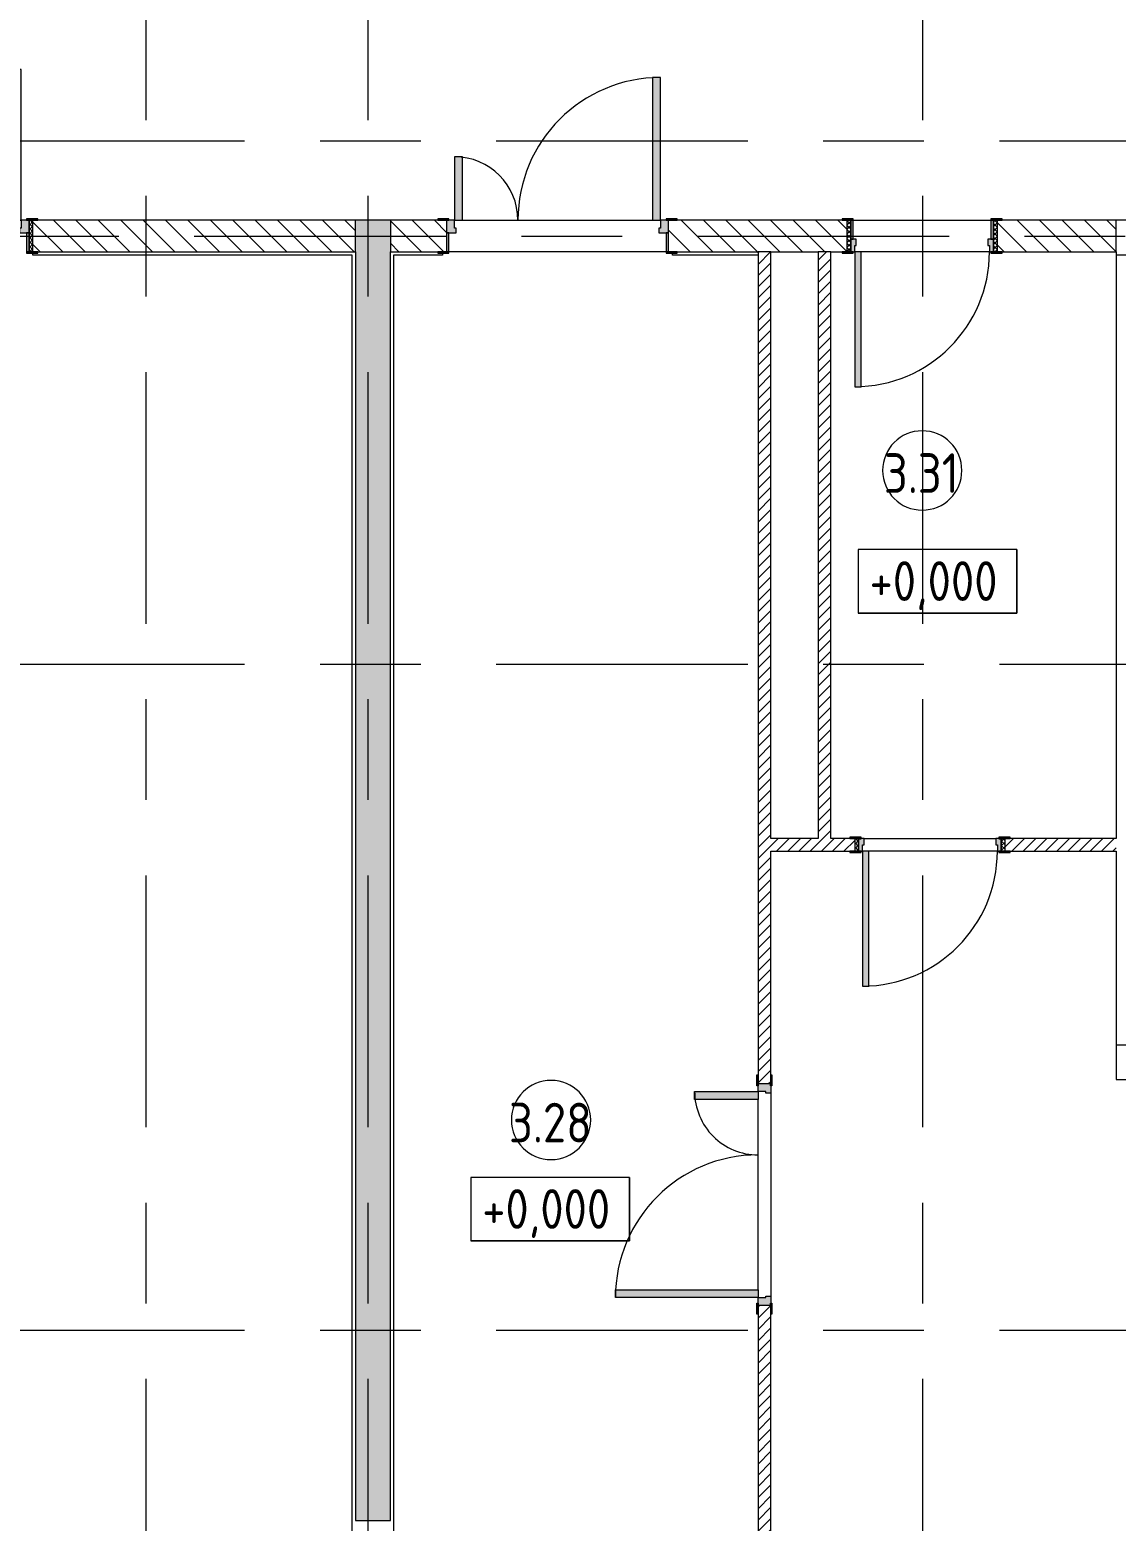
# Model space of a CAD drawing. Header units: millimetres. Extents: x 2623 to 210903, y -8553 to 29000.
# Drawn here: x 41371 to 48226, y 2395 to 11801 of the extents above; entities that cross this region are included whole.
import ezdxf

# ---------------------------------------------------------------- set-up
doc = ezdxf.new("R2010")
doc.units = ezdxf.units.MM
doc.linetypes.add('Осевая', pattern=[3175, 635, -476.25, 1587.5, -476.25])
for name, color, linetype, lineweight in [('A-AREA-IDEN', 7, 'Continuous', 9), ('A-WALL-1', 7, 'Continuous', 13), ('G-ANNO-DIMS', 7, 'Continuous', 9), ('I-WALL', 7, 'Continuous', 9), ('Оси-2', 7, 'Осевая', 9)]:
    doc.layers.add(name, color=color, linetype=linetype, lineweight=lineweight)
for name, color, linetype, lineweight, true_color in [('A-DOOR-1', 7, 'Continuous', 9, 0xaaaaaa), ('A-DOOR-2', 7, 'Continuous', 9, 0xe2e2e2), ('A-DOOR-FRAM-1', 7, 'Continuous', 9, 0xe2e2e2), ('A-DOOR-FRAM-2', 7, 'Continuous', 9, 0xaaaaaa), ('A-FLOR-1', 7, 'Continuous', 9, 0xaaaaaa)]:
    doc.layers.add(name, color=color, linetype=linetype, lineweight=lineweight, true_color=true_color)
doc.styles.add('GOST Common_5', font='GOST_Common.ttf', dxfattribs={"width": 0.9, "height": 250})
pattern_1 = [(135, (-63704.33, 0), (-70.71068, -70.71068), [])]
pattern_2 = [(45, (-63704.333, 0), (-35.35534, 35.35534), [])]

# ---------------------------------------------------------------- blocks, each defined once
blk = doc.blocks.new('110_Дверь_СКБ_2Ст - Д-2а_л_ Из коридора на лестницу-32216062-План монтажа стен и перегородок 3 этажа в осях 23-33')
at = {"layer": 'A-DOOR-2'}
for points in [[(612.5, 100), (662.5, 100), (662.5, 1000), (612.5, 1000)], [(-587.5, 100), (-587.5, 500), (-637.5, 500), (-637.5, 100)], [(712.5, -100), (712.5, 20), (697.5, 20), (697.5, -100)]]:
    blk.add_hatch(color=256, dxfattribs=at).paths.add_polyline_path(points)
h = blk.add_hatch(color=256, dxfattribs=at)
h.paths.add_polyline_path([(712.5, 20), (712.5, 100), (662.5, 100), (662.5, 50), (652.5, 50), (652.5, 20)])
h.paths.add_polyline_path([(-627.5, 20), (-627.5, 50), (-637.5, 50), (-637.5, 100), (-687.5, 100), (-687.5, 20)])
at = {"layer": 'A-DOOR-FRAM-1'}
for points in [[(-672.5, 100), (-672.5, 108), (-742.5, 108), (-742.5, 100)], [(767.5, 100), (767.5, 108), (697.5, 108), (697.5, 100)], [(-672.5, -100), (-672.5, 20), (-687.5, 20), (-687.5, -100)], [(-672.5, -108), (-672.5, -100), (-742.5, -100), (-742.5, -108)], [(767.5, -108), (767.5, -100), (697.5, -100), (697.5, -108)]]:
    blk.add_hatch(color=256, dxfattribs=at).paths.add_polyline_path(points)
at = {"layer": 'A-DOOR-1'}
for p, q in [((662.5, 1000), (612.5, 1000)), ((612.5, 1000), (612.5, 100)), ((662.5, 100), (662.5, 1000)), ((-637.5, 500), (-637.5, 100)), ((-587.5, 500), (-637.5, 500)), ((-587.5, 100), (-587.5, 500)), ((-637.5, 100), (-587.5, 100)), ((612.5, 100), (662.5, 100))]:
    blk.add_line(p, q, dxfattribs=at)
for centre, radius, start, end in [((662.5, 100), 900, 90, 180), ((-637.5, 100), 400, 360, 90)]:
    blk.add_arc(centre, radius, start, end, dxfattribs=at)
at = {"layer": 'A-DOOR-FRAM-2'}
for p, q in [((-672.5, 108), (-742.5, 108)), ((-742.5, 108), (-742.5, 100)), ((-742.5, 100), (-672.5, 100)), ((-637.5, 100), (-687.5, 100)), ((-687.5, 100), (-687.5, 20)), ((-672.5, 100), (-672.5, 108)), ((-637.5, 50), (-637.5, 100)), ((662.5, 100), (662.5, 50)), ((712.5, 100), (662.5, 100)), ((767.5, 108), (697.5, 108)), ((697.5, 108), (697.5, 100)), ((697.5, 100), (767.5, 100)), ((712.5, 20), (712.5, 100)), ((767.5, 100), (767.5, 108)), ((-687.5, 20), (-627.5, 20)), ((-672.5, 20), (-687.5, 20)), ((-687.5, 20), (-687.5, -100)), ((-672.5, -100), (-672.5, 20)), ((-627.5, 50), (-637.5, 50)), ((-627.5, 20), (-627.5, 50)), ((662.5, 50), (652.5, 50)), ((652.5, 50), (652.5, 20)), ((652.5, 20), (712.5, 20)), ((712.5, 20), (697.5, 20)), ((697.5, 20), (697.5, -100)), ((712.5, -100), (712.5, 20)), ((-672.5, -100), (-742.5, -100)), ((-742.5, -100), (-742.5, -108)), ((-742.5, -108), (-672.5, -108)), ((-687.5, -100), (-672.5, -100)), ((-672.5, -108), (-672.5, -100)), ((697.5, -100), (712.5, -100)), ((767.5, -100), (697.5, -100)), ((697.5, -100), (697.5, -108)), ((697.5, -108), (767.5, -108)), ((767.5, -108), (767.5, -100))]:
    blk.add_line(p, q, dxfattribs=at)
blk = doc.blocks.new('110_Дверь_СКБ_1Ст_Внутренняя1 - Д-8 950x2100h_охрана-V9-План монтажа стен и перегородок 3 этажа в осях 23-33')
at = {"layer": 'A-DOOR-1'}
h = blk.add_hatch(dxfattribs=at)
h.set_pattern_fill('FP_9', color=256, style=0, pattern_type=2)
h.set_pattern_definition([(135, (1826.41, 164.685), (-14.14214, -14.14214), []), (225, (1826.41, 164.685), (14.14214, -14.14214), [])])
h.paths.add_polyline_path([(487.5, 100), (462.5, 100), (462.5, -100), (487.5, -100)])
at = {"layer": 'A-DOOR-2'}
h = blk.add_hatch(color=256, dxfattribs=at)
h.paths.add_polyline_path([(437.5, 100), (437.5, 60), (427.5, 60), (427.5, 20), (462.5, 20), (462.5, 100)])
h.paths.add_polyline_path([(-412.5, 100), (-437.5, 100), (-437.5, 20), (-402.5, 20), (-402.5, 60), (-412.5, 60)])
at = {"layer": 'A-DOOR-FRAM-1'}
for points in [[(397.5, 950), (397.5, 100), (437.5, 100), (437.5, 950)], [(-492.5, 108), (-492.5, 100), (-422.5, 100), (-422.5, 108)], [(-437.5, 100), (-437.5, 99), (-422.5, 100)], [(447.5, 108), (447.5, 100), (517.5, 100), (517.5, 108)], [(447.5, 100), (447.5, 99), (462.5, 100)], [(-422.5, 20), (-437.5, 20), (-437.5, -100), (-422.5, -100)], [(462.5, 20), (447.5, 20), (447.5, -100), (462.5, -100)], [(-492.5, -100), (-492.5, -108), (-422.5, -108), (-422.5, -100)], [(447.5, -100), (447.5, -108), (517.5, -108), (517.5, -100)]]:
    blk.add_hatch(color=256, dxfattribs=at).paths.add_polyline_path(points)
at = {"layer": 'A-DOOR-FRAM-2'}
h = blk.add_hatch(dxfattribs=at)
h.set_pattern_fill('FP_10', color=256, style=0, pattern_type=2)
h.set_pattern_definition([(45, (-296.384, 164.685), (-14.1421, 14.1421), []), (135, (-296.384, 164.685), (-14.1421, -14.1421), [])])
h.paths.add_polyline_path([(-437.5, 100), (-462.5, 100), (-462.5, -100), (-437.5, -100)])
at = {"layer": 'A-DOOR-1'}
for p, q in [((437.5, 950), (397.5, 950)), ((397.5, 950), (397.5, 100)), ((437.5, 100), (437.5, 950)), ((397.5, 100), (437.5, 100))]:
    blk.add_line(p, q, dxfattribs=at)
blk.add_arc((437.5, 100), 850, 90, 180, dxfattribs=at)
at = {"layer": 'A-DOOR-FRAM-2'}
for p, q in [((-422.5, 108), (-492.5, 108)), ((-492.5, 108), (-492.5, 100)), ((-492.5, 100), (-422.5, 100)), ((-437.5, 100), (-462.5, 100)), ((-462.5, 100), (-462.5, -100)), ((-412.5, 100), (-437.5, 100)), ((-437.5, 100), (-437.5, 20)), ((-437.5, -100), (-437.5, 100)), ((-422.5, 100), (-437.5, 100)), ((-437.5, 100), (-437.5, 99)), ((-437.5, 99), (-422.5, 99)), ((-422.5, 100), (-422.5, 108)), ((-422.5, 99), (-422.5, 100)), ((-412.5, 60), (-412.5, 100)), ((437.5, 100), (437.5, 60)), ((462.5, 100), (437.5, 100)), ((517.5, 108), (447.5, 108)), ((447.5, 108), (447.5, 100)), ((462.5, 100), (447.5, 100)), ((447.5, 100), (447.5, 99)), ((447.5, 100), (517.5, 100)), ((447.5, 99), (462.5, 99)), ((462.5, 20), (462.5, 100)), ((487.5, 100), (462.5, 100)), ((462.5, 100), (462.5, -100)), ((462.5, 99), (462.5, 100)), ((487.5, -100), (487.5, 100)), ((517.5, 100), (517.5, 108)), ((-437.5, 20), (-402.5, 20)), ((-422.5, 20), (-437.5, 20)), ((-437.5, 20), (-437.5, -100)), ((-422.5, -100), (-422.5, 20)), ((-402.5, 60), (-412.5, 60)), ((-402.5, 20), (-402.5, 60)), ((437.5, 60), (427.5, 60)), ((427.5, 60), (427.5, 20)), ((427.5, 20), (462.5, 20)), ((462.5, 20), (447.5, 20)), ((447.5, 20), (447.5, -100)), ((462.5, -100), (462.5, 20)), ((-422.5, -100), (-492.5, -100)), ((-492.5, -100), (-492.5, -108)), ((-492.5, -108), (-422.5, -108)), ((-462.5, -100), (-437.5, -100)), ((-437.5, -100), (-422.5, -100)), ((-422.5, -108), (-422.5, -100)), ((447.5, -100), (462.5, -100)), ((517.5, -100), (447.5, -100)), ((447.5, -100), (447.5, -108)), ((447.5, -108), (517.5, -108)), ((462.5, -100), (487.5, -100)), ((517.5, -108), (517.5, -100))]:
    blk.add_line(p, q, dxfattribs=at)
blk = doc.blocks.new('110_Дверь_СКБ_1Ст_Внутренняя1 - Д-8 950x2100h_охрана-V8-План монтажа стен и перегородок 3 этажа в осях 23-33')
at = {"layer": 'A-DOOR-1'}
h = blk.add_hatch(dxfattribs=at)
h.set_pattern_fill('FP_19', color=256, style=0, pattern_type=2)
h.set_pattern_definition([(135, (1826.41, 104.685), (-14.14214, -14.14214), []), (225, (1826.41, 104.685), (14.14214, -14.14214), [])])
h.paths.add_polyline_path([(487.5, 40), (462.5, 40), (462.5, -40), (487.5, -40)])
at = {"layer": 'A-DOOR-2'}
h = blk.add_hatch(color=256, dxfattribs=at)
h.paths.add_polyline_path([(437.5, 40), (437.5, 0), (427.5, 0), (427.5, -40), (462.5, -40), (462.5, 40)])
h.paths.add_polyline_path([(-412.5, 40), (-437.5, 40), (-437.5, -40), (-402.5, -40), (-402.5, 0), (-412.5, 0)])
at = {"layer": 'A-DOOR-FRAM-1'}
for points in [[(397.5, 890), (397.5, 40), (437.5, 40), (437.5, 890)], [(-422.5, 48), (-492.5, 48), (-492.5, 40), (-422.5, 40)], [(-437.5, 40), (-437.5, 39), (-422.5, 40)], [(517.5, 48), (447.5, 48), (447.5, 40), (517.5, 40)], [(447.5, 40), (447.5, 39), (462.5, 40)], [(-475.7, -40), (-492.5, -40), (-492.5, -48), (-422.5, -48), (-422.5, -40)], [(447.5, -39), (447.5, -40), (462.5, -39)], [(447.5, -40), (447.5, -48), (517.5, -48), (517.5, -40)]]:
    blk.add_hatch(color=256, dxfattribs=at).paths.add_polyline_path(points)
at = {"layer": 'A-DOOR-FRAM-2'}
h = blk.add_hatch(dxfattribs=at)
h.set_pattern_fill('FP_20', color=256, style=0, pattern_type=2)
h.set_pattern_definition([(45, (-296.384, 104.685), (-14.1421, 14.1421), []), (135, (-296.384, 104.685), (-14.1421, -14.1421), [])])
h.paths.add_polyline_path([(-437.5, 40), (-462.5, 40), (-462.5, -40), (-437.5, -40)])
at = {"layer": 'A-DOOR-1'}
for p, q in [((437.5, 890), (397.5, 890)), ((397.5, 890), (397.5, 40)), ((437.5, 40), (437.5, 890)), ((397.5, 40), (437.5, 40))]:
    blk.add_line(p, q, dxfattribs=at)
blk.add_arc((437.5, 40), 850, 90, 180, dxfattribs=at)
at = {"layer": 'A-DOOR-FRAM-2'}
for p, q in [((-422.5, 48), (-492.5, 48)), ((-492.5, 48), (-492.5, 40)), ((-492.5, 40), (-422.5, 40)), ((-437.5, 40), (-462.5, 40)), ((-462.5, 40), (-462.5, -40)), ((-412.5, 40), (-437.5, 40)), ((-437.5, 40), (-437.5, -40)), ((-437.5, -40), (-437.5, 40)), ((-422.5, 40), (-437.5, 40)), ((-437.5, 40), (-437.5, 39)), ((-437.5, 39), (-422.5, 39)), ((-422.5, 40), (-422.5, 48)), ((-422.5, 39), (-422.5, 40)), ((-412.5, 0), (-412.5, 40)), ((-402.5, 0), (-412.5, 0)), ((-402.5, -40), (-402.5, 0)), ((437.5, 0), (427.5, 0)), ((427.5, 0), (427.5, -40)), ((437.5, 40), (437.5, 0)), ((462.5, 40), (437.5, 40)), ((517.5, 48), (447.5, 48)), ((447.5, 48), (447.5, 40)), ((462.5, 40), (447.5, 40)), ((447.5, 40), (447.5, 39)), ((447.5, 40), (517.5, 40)), ((447.5, 39), (462.5, 39)), ((462.5, -40), (462.5, 40)), ((487.5, 40), (462.5, 40)), ((462.5, 40), (462.5, -40)), ((462.5, 39), (462.5, 40)), ((487.5, -40), (487.5, 40)), ((517.5, 40), (517.5, 48)), ((-422.5, -40), (-492.5, -40)), ((-492.5, -40), (-492.5, -48)), ((-492.5, -48), (-422.5, -48)), ((-462.5, -40), (-437.5, -40)), ((-422.5, -39), (-437.5, -39)), ((-437.5, -39), (-437.5, -40)), ((-437.5, -40), (-402.5, -40)), ((-437.5, -40), (-422.5, -40)), ((-422.5, -40), (-422.5, -39)), ((-422.5, -48), (-422.5, -40)), ((427.5, -40), (462.5, -40)), ((462.5, -39), (447.5, -39)), ((447.5, -39), (447.5, -40)), ((447.5, -40), (462.5, -40)), ((517.5, -40), (447.5, -40)), ((447.5, -40), (447.5, -48)), ((447.5, -48), (517.5, -48)), ((462.5, -40), (462.5, -39)), ((462.5, -40), (487.5, -40)), ((517.5, -48), (517.5, -40))]:
    blk.add_line(p, q, dxfattribs=at)
blk = doc.blocks.new('110_Дверь_СКБ_2Ст - Д-6_л__ ДОО_Дв_1450x2100h_Дверь из раздевальной в коридор-V10-План монтажа стен и перегородок 3 этажа в осях 23-33')
at = {"layer": 'A-DOOR-1'}
h = blk.add_hatch(dxfattribs=at)
h.set_pattern_fill('FP_21', color=256, style=0, pattern_type=2)
h.set_pattern_definition([(135, (1576.41, 164.685), (-14.14214, -14.14214), []), (225, (1576.41, 164.685), (14.14214, -14.14214), [])])
h.paths.add_polyline_path([(737.5, -100), (737.5, 100), (712.5, 100), (712.5, -100)])
at = {"layer": 'A-DOOR-2'}
for points in [[(662.5, 100), (662.5, 1050), (612.5, 1050), (612.5, 100)], [(-587.5, 100), (-587.5, 450), (-637.5, 450), (-637.5, 100)]]:
    blk.add_hatch(color=256, dxfattribs=at).paths.add_polyline_path(points)
h = blk.add_hatch(color=256, dxfattribs=at)
h.paths.add_polyline_path([(712.5, 20), (712.5, 100), (662.5, 100), (662.5, 50), (652.5, 50), (652.5, 20)])
h.paths.add_polyline_path([(-627.5, 20), (-627.5, 50), (-637.5, 50), (-637.5, 100), (-687.5, 100), (-687.5, 20)])
at = {"layer": 'A-DOOR-FRAM-1'}
for points in [[(-672.5, 100), (-672.5, 108), (-742.5, 108), (-742.5, 100)], [(767.5, 100), (767.5, 108), (697.5, 108), (697.5, 100)], [(-672.5, -100), (-672.5, 20), (-687.5, 20), (-687.5, -100)], [(712.5, -100), (712.5, 20), (697.5, 20), (697.5, -100)], [(-672.5, -108), (-672.5, -100), (-742.5, -100), (-742.5, -108)], [(767.5, -108), (767.5, -100), (697.5, -100), (697.5, -108)]]:
    blk.add_hatch(color=256, dxfattribs=at).paths.add_polyline_path(points)
at = {"layer": 'A-DOOR-FRAM-2'}
h = blk.add_hatch(dxfattribs=at)
h.set_pattern_fill('FP_22', color=256, style=0, pattern_type=2)
h.set_pattern_definition([(45, (-546.384, 164.685), (-14.1421, 14.1421), []), (135, (-546.384, 164.685), (-14.1421, -14.1421), [])])
h.paths.add_polyline_path([(-687.5, -100), (-687.5, 100), (-712.5, 100), (-712.5, -100)])
at = {"layer": 'A-DOOR-1'}
for p, q in [((662.5, 1050), (612.5, 1050)), ((612.5, 1050), (612.5, 100)), ((662.5, 100), (662.5, 1050)), ((-637.5, 450), (-637.5, 100)), ((-587.5, 450), (-637.5, 450)), ((-587.5, 100), (-587.5, 450)), ((-637.5, 100), (-587.5, 100)), ((612.5, 100), (662.5, 100))]:
    blk.add_line(p, q, dxfattribs=at)
for centre, radius, start, end in [((662.5, 100), 950, 90, 180), ((-637.5, 100), 350, 360, 90)]:
    blk.add_arc(centre, radius, start, end, dxfattribs=at)
at = {"layer": 'A-DOOR-FRAM-2'}
for p, q in [((-672.5, 108), (-742.5, 108)), ((-742.5, 108), (-742.5, 100)), ((-742.5, 100), (-672.5, 100)), ((-687.5, 100), (-712.5, 100)), ((-712.5, 100), (-712.5, -100)), ((-637.5, 100), (-687.5, 100)), ((-687.5, 100), (-687.5, 20)), ((-687.5, -100), (-687.5, 100)), ((-672.5, 100), (-672.5, 108)), ((-637.5, 50), (-637.5, 100)), ((662.5, 100), (662.5, 50)), ((712.5, 100), (662.5, 100)), ((767.5, 108), (697.5, 108)), ((697.5, 108), (697.5, 100)), ((697.5, 100), (767.5, 100)), ((712.5, 20), (712.5, 100)), ((737.5, 100), (712.5, 100)), ((712.5, 100), (712.5, -100)), ((737.5, -100), (737.5, 100)), ((767.5, 100), (767.5, 108)), ((-687.5, 20), (-627.5, 20)), ((-672.5, 20), (-687.5, 20)), ((-687.5, 20), (-687.5, -100)), ((-672.5, -100), (-672.5, 20)), ((-627.5, 50), (-637.5, 50)), ((-627.5, 20), (-627.5, 50)), ((662.5, 50), (652.5, 50)), ((652.5, 50), (652.5, 20)), ((652.5, 20), (712.5, 20)), ((712.5, 20), (697.5, 20)), ((697.5, 20), (697.5, -100)), ((712.5, -100), (712.5, 20)), ((-672.5, -100), (-742.5, -100)), ((-742.5, -100), (-742.5, -108)), ((-742.5, -108), (-672.5, -108)), ((-712.5, -100), (-687.5, -100)), ((-687.5, -100), (-672.5, -100)), ((-672.5, -108), (-672.5, -100)), ((697.5, -100), (712.5, -100)), ((767.5, -100), (697.5, -100)), ((697.5, -100), (697.5, -108)), ((697.5, -108), (767.5, -108)), ((712.5, -100), (737.5, -100)), ((767.5, -108), (767.5, -100))]:
    blk.add_line(p, q, dxfattribs=at)
blk = doc.blocks.new('110_Дверь_СКБ_2Ст - Д-5_п_ Из игровой в коридор-32351726-План монтажа стен и перегородок 3 этажа в осях 23-33')
at = {"layer": 'A-DOOR-2'}
h = blk.add_hatch(color=256, dxfattribs=at)
h.paths.add_polyline_path([(712.5, -40), (712.5, 40), (652.5, 40), (652.5, 10), (662.5, 10), (662.5, -40)])
h.paths.add_polyline_path([(-627.5, 40), (-687.5, 40), (-687.5, -40), (-637.5, -40), (-637.5, 10), (-627.5, 10)])
for points in [[(712.5, 39), (712.5, 40), (697.5, 39)], [(-587.5, -40), (-637.5, -40), (-637.5, -440), (-587.5, -440)], [(662.5, -940), (662.5, -40), (612.5, -40), (612.5, -940)]]:
    blk.add_hatch(color=256, dxfattribs=at).paths.add_polyline_path(points)
at = {"layer": 'A-DOOR-FRAM-1'}
for points in [[(-672.5, 48), (-742.5, 48), (-742.5, 40), (-672.5, 40)], [(767.5, 48), (697.5, 48), (697.5, 40), (767.5, 40)], [(-672.5, -40), (-742.5, -40), (-742.5, -48), (-672.5, -48)], [(767.5, -40), (697.5, -40), (697.5, -48), (767.5, -48)]]:
    blk.add_hatch(color=256, dxfattribs=at).paths.add_polyline_path(points)
at = {"layer": 'A-DOOR-1'}
for p, q in [((-637.5, -40), (-587.5, -40)), ((-637.5, -440), (-637.5, -40)), ((-587.5, -40), (-587.5, -440)), ((612.5, -40), (662.5, -40)), ((612.5, -940), (612.5, -40)), ((662.5, -40), (662.5, -940)), ((-587.5, -440), (-637.5, -440)), ((662.5, -940), (612.5, -940))]:
    blk.add_line(p, q, dxfattribs=at)
for centre, radius, start, end in [((-637.5, -40), 400, 270, 0), ((662.5, -40), 900, 180, 270)]:
    blk.add_arc(centre, radius, start, end, dxfattribs=at)
at = {"layer": 'A-DOOR-FRAM-2'}
for p, q in [((-742.5, 48), (-672.5, 48)), ((-742.5, 40), (-742.5, 48)), ((-672.5, 40), (-742.5, 40)), ((-687.5, 40), (-627.5, 40)), ((-687.5, -40), (-687.5, 40)), ((-687.5, 40), (-672.5, 40)), ((-687.5, 39), (-687.5, 40)), ((-672.5, 39), (-687.5, 39)), ((-672.5, 48), (-672.5, 40)), ((-672.5, 40), (-672.5, 39)), ((-637.5, 10), (-637.5, -40)), ((-627.5, 10), (-637.5, 10)), ((-627.5, 40), (-627.5, 10)), ((652.5, 40), (712.5, 40)), ((652.5, 10), (652.5, 40)), ((662.5, 10), (652.5, 10)), ((662.5, -40), (662.5, 10)), ((697.5, 40), (697.5, 48)), ((697.5, 48), (767.5, 48)), ((697.5, 39), (697.5, 40)), ((697.5, 40), (712.5, 40)), ((767.5, 40), (697.5, 40)), ((712.5, 39), (697.5, 39)), ((712.5, 40), (712.5, -40)), ((712.5, 40), (712.5, 39)), ((767.5, 48), (767.5, 40)), ((-742.5, -40), (-672.5, -40)), ((-742.5, -48), (-742.5, -40)), ((-672.5, -48), (-742.5, -48)), ((-637.5, -40), (-687.5, -40)), ((-672.5, -40), (-672.5, -48)), ((712.5, -40), (662.5, -40)), ((697.5, -48), (697.5, -40)), ((697.5, -40), (767.5, -40)), ((767.5, -48), (697.5, -48)), ((767.5, -40), (767.5, -48))]:
    blk.add_line(p, q, dxfattribs=at)
blk = doc.blocks.new('Марка_Помещения - Номер-25198446-План монтажа стен и перегородок 3 этажа в осях 23-33')
at = {"layer": 'A-AREA-IDEN'}
for start, end in [(360, 180), (180, 360)]:
    blk.add_arc((0, 0), 2.5, start, end, dxfattribs=at)
blk = doc.blocks.new('Высотные отметки - 10х4_h_-17668695-План монтажа стен и перегородок 3 этажа в осях 23-33')
at = {"layer": 'G-ANNO-DIMS'}
for p, q in [((-5, 4), (-5, 0)), ((5, 4), (-5, 4)), ((5, 4), (-5, 4)), ((-5, 4), (-5, 0)), ((5, 4), (5, 0)), ((5, 0), (5, 4)), ((5, 0), (-5, 0)), ((-5, 0), (5, 0))]:
    blk.add_line(p, q, dxfattribs=at)

msp = doc.modelspace()

# ---------------------------------------------------------------- hatches: boundary and pattern name
at = {"layer": 'I-WALL'}
h = msp.add_hatch(dxfattribs=at)
h.set_pattern_fill('FP_7', color=256, style=0, pattern_type=2)
h.set_pattern_definition(pattern_1)
h.paths.add_polyline_path([(43425.7, 10400), (43425.7, 10600), (41390.7, 10600), (41390.7, 10400), (41420.7, 10400)])
h.paths.add_polyline_path([(39910.7, 10400), (39940.7, 10400), (39940.7, 10600), (37905.7, 10600), (37905.7, 10400), (38631, 10400)])
h.paths.add_polyline_path([(30355.4, 10400), (30505.7, 10400), (30505.7, 10600), (29755.7, 10600), (29755.7, 10400), (29785.7, 10400)])
h.paths.add_polyline_path([(27735.7, 10400), (28805.7, 10400), (28805.7, 10600), (27680.7, 10600), (27680.7, 10400)])
h.paths.add_polyline_path([(26225.7, 10400), (26280.7, 10400), (26280.7, 10600), (25905.7, 10600), (25905.7, 10400), (26080.7, 10400)])
h = msp.add_hatch(dxfattribs=at)
h.set_pattern_fill('FP_4', color=256, style=0, pattern_type=2)
h.set_pattern_definition([(45, (-63704.33, 0), (-57.024626, 57.024626), []), (45, (-63647.31, 0), (-57.024626, 57.024626), [100.806, -20.161, 3.353, -16.808])])
h.paths.add_polyline_path([(43425.7, 2400), (43645.7, 2400), (43645.7, 10600), (43425.7, 10600), (43425.7, 3118.2)])
h = msp.add_hatch(dxfattribs=at)
h.set_pattern_fill('FP_7', color=256, style=0, pattern_type=2)
h.set_pattern_definition(pattern_1)
h.paths.add_polyline_path([(57505.7, 10400), (57505.7, 10600), (55625.7, 10600), (55625.7, 10400), (56455.4, 10400)])
h.paths.add_polyline_path([(47475.7, 10400), (48225.7, 10400), (48225.7, 10600), (47475.7, 10600)])
h.paths.add_polyline_path([(46045.7, 10400), (46525.7, 10400), (46525.7, 10600), (45400.7, 10600), (45400.7, 10400), (45965.7, 10400)])
h.paths.add_polyline_path([(44000.7, 10400), (44000.7, 10600), (43645.7, 10600), (43645.7, 10400), (43945.7, 10400)])
h = msp.add_hatch(dxfattribs=at)
h.set_pattern_fill('FP_8', color=256, style=0, pattern_type=2)
h.set_pattern_definition(pattern_2)
h.paths.add_polyline_path([(46045.7, 100), (46044.7, 3755), (45965.7, 3755), (45965.7, 100)])
h.paths.add_polyline_path([(46044.7, 5155), (46045.7, 5155), (46045.7, 10400), (45965.7, 10400), (45965.7, 5155), (46015.7, 5155)])
h = msp.add_hatch(dxfattribs=at)
h.set_pattern_fill('FP_8', color=256, style=0, pattern_type=2)
h.set_pattern_definition(pattern_2)
h.paths.add_polyline_path([(46425.7, 6700), (46425.7, 10400), (46345.7, 10400), (46345.7, 6700)])
h = msp.add_hatch(dxfattribs=at)
h.set_pattern_fill('FP_8', color=256, style=0, pattern_type=2)
h.set_pattern_definition(pattern_2)
h.paths.add_polyline_path([(48225.7, 6620), (48225.7, 6700), (47525.7, 6700), (47525.7, 6620), (47555.7, 6620)])
h.paths.add_polyline_path([(46575.7, 6620), (46575.7, 6700), (46045.7, 6700), (46045.7, 6620), (46545.7, 6620)])

# ---------------------------------------------------------------- linework, layer by layer
at = {"layer": 'A-FLOR-1'}
for p, q in [((41390.7, 10380), (41390.7, 10392)), ((43405.7, 10380), (41390.7, 10380)), ((43405.7, 150), (43405.7, 10380)), ((43975.7, 10380), (43665.7, 10380)), ((43665.7, 10380), (43665.7, 170)), ((43975.7, 10392), (43975.7, 10380)), ((45425.7, 10380), (45425.7, 10392)), ((45965.7, 10380), (45425.7, 10380))]:
    msp.add_line(p, q, dxfattribs=at)
at = {"layer": 'A-WALL-1'}
for p, q in [((43425.7, 10400), (43425.7, 10600)), ((43645.7, 10600), (43645.7, 10400)), ((48225.7, 10400), (48225.7, 10600)), ((46045.7, 10400), (45965.7, 10400)), ((46425.7, 10400), (46345.7, 10400)), ((48305.7, 10380), (48225.7, 10380)), ((48225.7, 5400), (48305.7, 5400))]:
    msp.add_line(p, q, dxfattribs=at)
at = {"layer": 'I-WALL'}
for p, q in [((43945.7, 10600), (41420.7, 10600)), ((44100.7, 10600), (45300.7, 10600)), ((46495.7, 10600), (45455.7, 10600)), ((46565.7, 10600), (47435.7, 10600)), ((57505.7, 10600), (47505.7, 10600)), ((41420.7, 10400), (43425.7, 10400)), ((43425.7, 10400), (43425.7, 2400)), ((43645.7, 10400), (43945.7, 10400)), ((43645.7, 2400), (43645.7, 10400)), ((45385.7, 10400), (44015.7, 10400)), ((45455.7, 10400), (45965.7, 10400)), ((45965.7, 10400), (45965.7, 5210)), ((46045.7, 10400), (46345.7, 10400)), ((46045.7, 6700), (46045.7, 10400)), ((46345.7, 10400), (46345.7, 6700)), ((46425.7, 10400), (46495.7, 10400)), ((46425.7, 6700), (46425.7, 10400)), ((47425.7, 10400), (46615.7, 10400)), ((47505.7, 10400), (48225.7, 10400)), ((48225.7, 10400), (48225.7, 6700)), ((46345.7, 6700), (46045.7, 6700)), ((46545.7, 6700), (46425.7, 6700)), ((46635.7, 6700), (47465.7, 6700)), ((48225.7, 6700), (47555.7, 6700)), ((46045.7, 6620), (46545.7, 6620)), ((46045.7, 5210), (46045.7, 6620)), ((47475.7, 6620), (46665.7, 6620)), ((47555.7, 6620), (48225.7, 6620)), ((48225.7, 6620), (48225.7, 5180)), ((48225.7, 5180), (53645.7, 5180)), ((46045.7, 5095), (46045.7, 3815)), ((45965.7, 3855), (45965.7, 5055)), ((45965.7, 3700), (45965.7, 100)), ((46045.7, 100), (46045.7, 3700)), ((43425.7, 2400), (43645.7, 2400))]:
    msp.add_line(p, q, dxfattribs=at)
at = {"layer": 'Оси-2'}
for p, q in [((42105.7, 593.7), (42105.7, 18900)), ((43505.7, 593.7), (43505.7, 18900)), ((47005.7, 593.7), (47005.7, 18900)), ((20977.5, 11100), (59025.7, 11100)), ((22247.5, 10500), (59025.7, 10500)), ((20977.5, 7800), (59025.7, 7800)), ((20977.5, 3600), (59025.7, 3600))]:
    msp.add_line(p, q, dxfattribs=at)

# ---------------------------------------------------------------- block references
at = {"layer": 'A-AREA-IDEN', "xscale": 99.99999999999993, "yscale": 99.99999999999993, "zscale": 99.99999999999993}
for p in [(47001.7, 9021.4), (44659.8, 4925.1)]:
    msp.add_blockref('Марка_Помещения - Номер-25198446-План монтажа стен и перегородок 3 этажа в осях 23-33', p, dxfattribs=at)
at = {"layer": 'A-DOOR-1'}
for name, p in [('110_Дверь_СКБ_2Ст - Д-6_л__ ДОО_Дв_1450x2100h_Дверь из раздевальной в коридор-V10-План монтажа стен и перегородок 3 этажа в осях 23-33', (40653.2, 10500)), ('110_Дверь_СКБ_2Ст - Д-2а_л_ Из коридора на лестницу-32216062-План монтажа стен и перегородок 3 этажа в осях 23-33', (44688.2, 10500))]:
    msp.add_blockref(name, p, dxfattribs=at)
for name, p, rotation in [('110_Дверь_СКБ_1Ст_Внутренняя1 - Д-8 950x2100h_охрана-V9-План монтажа стен и перегородок 3 этажа в осях 23-33', (47013.2, 10500), 180), ('110_Дверь_СКБ_1Ст_Внутренняя1 - Д-8 950x2100h_охрана-V8-План монтажа стен и перегородок 3 этажа в осях 23-33', (47063.2, 6660), 180), ('110_Дверь_СКБ_2Ст - Д-5_п_ Из игровой в коридор-32351726-План монтажа стен и перегородок 3 этажа в осях 23-33', (46005.7, 4467.5), 269.9999999999999)]:
    msp.add_blockref(name, p, dxfattribs=dict(at, rotation=rotation))
at = {"layer": 'G-ANNO-DIMS', "xscale": 99.99999999999993, "yscale": 99.99999999999993, "zscale": 99.99999999999993}
for p in [(47098.3, 8122.2), (44654.3, 4162.3)]:
    msp.add_blockref('Высотные отметки - 10х4_h_-17668695-План монтажа стен и перегородок 3 этажа в осях 23-33', p, dxfattribs=at)

# ---------------------------------------------------------------- texts
at = {"layer": 'A-AREA-IDEN', "char_height": 250, "attachment_point": 1, "style": 'GOST Common_5'}
for s, insert, width in [('3.31', (46759.8, 9129.9), 606.076), ('3.28', (44394.1, 5033.7), 663.797)]:
    msp.add_mtext(s, dxfattribs=dict(at, insert=insert, width=width))
at = {"layer": 'G-ANNO-DIMS', "char_height": 250, "width": 1028.823, "attachment_point": 1, "line_spacing_factor": 1.022761, "style": 'GOST Common_5'}
for insert in [(46669.6, 8448.9), (44225.6, 4489)]:
    msp.add_mtext('+0,000', dxfattribs=dict(at, insert=insert))

doc.saveas('drawing.dxf')
